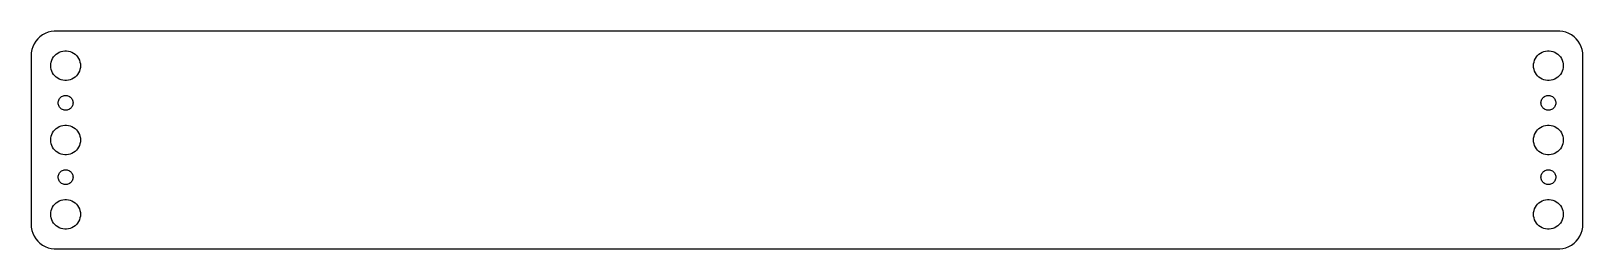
# Model space of a CAD drawing. Header units: metres. Extents: x -157 to 157, y -22 to 22.
import ezdxf

# ---------------------------------------------------------------- set-up
doc = ezdxf.new("R2010")
doc.units = ezdxf.units.M

msp = doc.modelspace()

# ---------------------------------------------------------------- linework, layer by layer
for p, q in [((-152.314, 21.9901), (-152.937, 21.9114)), ((152.314, 21.9901), (-152.314, 21.9901)), ((152.937, 21.9114), (152.314, 21.9901)), ((-156.649, 18.8406), (-156.843, 18.2434)), ((-156.382, 19.4088), (-156.649, 18.8406)), ((-156.045, 19.9389), (-156.382, 19.4088)), ((-155.645, 20.4227), (-156.045, 19.9389)), ((-155.187, 20.8526), (-155.645, 20.4227)), ((-154.679, 21.2216), (-155.187, 20.8526)), ((-154.129, 21.5241), (-154.679, 21.2216)), ((-153.545, 21.7553), (-154.129, 21.5241)), ((-152.937, 21.9114), (-153.545, 21.7553)), ((153.545, 21.7553), (152.937, 21.9114)), ((154.129, 21.5241), (153.545, 21.7553)), ((154.679, 21.2216), (154.129, 21.5241)), ((155.187, 20.8526), (154.679, 21.2216)), ((155.645, 20.4227), (155.187, 20.8526)), ((156.045, 19.9389), (155.645, 20.4227)), ((156.382, 19.4088), (156.045, 19.9389)), ((156.649, 18.8406), (156.382, 19.4088)), ((156.843, 18.2434), (156.649, 18.8406)), ((-156.961, 17.6267), (-157, 17)), ((-157, 17), (-157, -17)), ((-156.843, 18.2434), (-156.961, 17.6267)), ((-152.976, 15.376), (-152.906, 15.7461)), ((-152.906, 15.7461), (-152.789, 16.1044)), ((-152.789, 16.1044), (-152.629, 16.4453)), ((-152.629, 16.4453), (-152.427, 16.7634)), ((-152.427, 16.7634), (-152.187, 17.0536)), ((-152.187, 17.0536), (-151.912, 17.3115)), ((-151.912, 17.3115), (-151.607, 17.533)), ((-151.607, 17.533), (-151.277, 17.7145)), ((-151.277, 17.7145), (-150.927, 17.8532)), ((-150.927, 17.8532), (-150.562, 17.9469)), ((-150.562, 17.9469), (-150.188, 17.9941)), ((-150.188, 17.9941), (-149.812, 17.9941)), ((-149.812, 17.9941), (-149.438, 17.9469)), ((-149.438, 17.9469), (-149.073, 17.8532)), ((-149.073, 17.8532), (-148.723, 17.7145)), ((-148.723, 17.7145), (-148.393, 17.533)), ((-148.393, 17.533), (-148.088, 17.3115)), ((-148.088, 17.3115), (-147.813, 17.0536)), ((-147.813, 17.0536), (-147.573, 16.7634)), ((-147.573, 16.7634), (-147.371, 16.4453)), ((-147.371, 16.4453), (-147.211, 16.1044)), ((-147.211, 16.1044), (-147.094, 15.7461)), ((-147.094, 15.7461), (-147.024, 15.376)), ((147.024, 15.376), (147.094, 15.7461)), ((147.094, 15.7461), (147.211, 16.1044)), ((147.211, 16.1044), (147.371, 16.4453)), ((147.371, 16.4453), (147.573, 16.7634)), ((147.573, 16.7634), (147.813, 17.0536)), ((147.813, 17.0536), (148.088, 17.3115)), ((148.088, 17.3115), (148.393, 17.533)), ((148.393, 17.533), (148.723, 17.7145)), ((148.723, 17.7145), (149.073, 17.8532)), ((149.073, 17.8532), (149.438, 17.9469)), ((149.438, 17.9469), (149.812, 17.9941)), ((149.812, 17.9941), (150.188, 17.9941)), ((150.188, 17.9941), (150.562, 17.9469)), ((150.562, 17.9469), (150.927, 17.8532)), ((150.927, 17.8532), (151.277, 17.7145)), ((151.277, 17.7145), (151.607, 17.533)), ((151.607, 17.533), (151.912, 17.3115)), ((151.912, 17.3115), (152.187, 17.0536)), ((152.187, 17.0536), (152.427, 16.7634)), ((152.427, 16.7634), (152.629, 16.4453)), ((152.629, 16.4453), (152.789, 16.1044)), ((152.789, 16.1044), (152.906, 15.7461)), ((152.906, 15.7461), (152.976, 15.376)), ((156.961, 17.6267), (156.843, 18.2434)), ((157, 17), (156.961, 17.6267)), ((157, -17), (157, 17)), ((-153, 15), (-152.976, 15.376)), ((-152.976, 14.624), (-153, 15)), ((-152.906, 14.2539), (-152.976, 14.624)), ((-152.789, 13.8956), (-152.906, 14.2539)), ((-152.629, 13.5547), (-152.789, 13.8956)), ((-152.427, 13.2366), (-152.629, 13.5547)), ((-152.187, 12.9464), (-152.427, 13.2366)), ((-151.912, 12.6884), (-152.187, 12.9464)), ((-151.607, 12.467), (-151.912, 12.6884)), ((-148.088, 12.6884), (-148.393, 12.467)), ((-147.813, 12.9464), (-148.088, 12.6884)), ((-147.573, 13.2366), (-147.813, 12.9464)), ((-147.371, 13.5547), (-147.573, 13.2366)), ((-147.211, 13.8956), (-147.371, 13.5547)), ((-147.094, 14.2539), (-147.211, 13.8956)), ((-147.024, 14.624), (-147.094, 14.2539)), ((-147.024, 15.376), (-147, 15)), ((-147, 15), (-147.024, 14.624)), ((147, 15), (147.024, 15.376)), ((147.024, 14.624), (147, 15)), ((147.094, 14.2539), (147.024, 14.624)), ((147.211, 13.8956), (147.094, 14.2539)), ((147.371, 13.5547), (147.211, 13.8956)), ((147.573, 13.2366), (147.371, 13.5547)), ((147.813, 12.9464), (147.573, 13.2366)), ((148.088, 12.6884), (147.813, 12.9464)), ((148.393, 12.467), (148.088, 12.6884)), ((151.912, 12.6884), (151.607, 12.467)), ((152.187, 12.9464), (151.912, 12.6884)), ((152.427, 13.2366), (152.187, 12.9464)), ((152.629, 13.5547), (152.427, 13.2366)), ((152.789, 13.8956), (152.629, 13.5547)), ((152.906, 14.2539), (152.789, 13.8956)), ((152.976, 14.624), (152.906, 14.2539)), ((152.976, 15.376), (153, 15)), ((153, 15), (152.976, 14.624)), ((-151.277, 12.2855), (-151.607, 12.467)), ((-150.927, 12.1468), (-151.277, 12.2855)), ((-150.562, 12.0531), (-150.927, 12.1468)), ((-150.188, 12.0059), (-150.562, 12.0531)), ((-149.812, 12.0059), (-150.188, 12.0059)), ((-149.438, 12.0531), (-149.812, 12.0059)), ((-149.073, 12.1468), (-149.438, 12.0531)), ((-148.723, 12.2855), (-149.073, 12.1468)), ((-148.393, 12.467), (-148.723, 12.2855)), ((148.723, 12.2855), (148.393, 12.467)), ((149.073, 12.1468), (148.723, 12.2855)), ((149.438, 12.0531), (149.073, 12.1468)), ((149.812, 12.0059), (149.438, 12.0531)), ((150.188, 12.0059), (149.812, 12.0059)), ((150.562, 12.0531), (150.188, 12.0059)), ((150.927, 12.1468), (150.562, 12.0531)), ((151.277, 12.2855), (150.927, 12.1468)), ((151.607, 12.467), (151.277, 12.2855)), ((-151.5, 7.5), (-151.488, 7.68799)), ((-151.488, 7.312), (-151.5, 7.5)), ((-151.488, 7.68799), (-151.453, 7.87303)), ((-151.453, 7.12695), (-151.488, 7.312)), ((-151.453, 7.87303), (-151.395, 8.05219)), ((-151.395, 6.9478), (-151.453, 7.12695)), ((-151.395, 8.05219), (-151.314, 8.22263)), ((-151.314, 6.77736), (-151.395, 6.9478)), ((-151.314, 8.22263), (-151.214, 8.38167)), ((-151.214, 6.61832), (-151.314, 6.77736)), ((-151.214, 8.38167), (-151.093, 8.52681)), ((-151.093, 6.47318), (-151.214, 6.61832)), ((-151.093, 8.52681), (-150.956, 8.65576)), ((-150.956, 6.34422), (-151.093, 6.47318)), ((-150.956, 8.65576), (-150.804, 8.76648)), ((-150.804, 6.23351), (-150.956, 6.34422)), ((-150.804, 8.76648), (-150.639, 8.85724)), ((-150.639, 8.85724), (-150.464, 8.92657)), ((-150.464, 8.92657), (-150.281, 8.97342)), ((-150.281, 8.97342), (-150.094, 8.99704)), ((-150.094, 8.99704), (-149.906, 8.99704)), ((-149.906, 8.99704), (-149.719, 8.97342)), ((-149.719, 8.97342), (-149.536, 8.92657)), ((-149.536, 8.92657), (-149.361, 8.85724)), ((-149.361, 8.85724), (-149.196, 8.76648)), ((-149.196, 8.76648), (-149.044, 8.65576)), ((-149.044, 6.34422), (-149.196, 6.23351)), ((-149.044, 8.65576), (-148.907, 8.52681)), ((-148.907, 6.47318), (-149.044, 6.34422)), ((-148.907, 8.52681), (-148.786, 8.38167)), ((-148.786, 6.61832), (-148.907, 6.47318)), ((-148.786, 8.38167), (-148.686, 8.22263)), ((-148.686, 6.77736), (-148.786, 6.61832)), ((-148.686, 8.22263), (-148.605, 8.05219)), ((-148.605, 6.9478), (-148.686, 6.77736)), ((-148.605, 8.05219), (-148.547, 7.87303)), ((-148.547, 7.12695), (-148.605, 6.9478)), ((-148.547, 7.87303), (-148.512, 7.68799)), ((-148.512, 7.312), (-148.547, 7.12695)), ((-148.512, 7.68799), (-148.5, 7.5)), ((-148.5, 7.5), (-148.512, 7.312)), ((148.5, 7.5), (148.512, 7.68799)), ((148.512, 7.312), (148.5, 7.5)), ((148.512, 7.68799), (148.547, 7.87303)), ((148.547, 7.12695), (148.512, 7.312)), ((148.547, 7.87303), (148.605, 8.05219)), ((148.605, 6.9478), (148.547, 7.12695)), ((148.605, 8.05219), (148.686, 8.22263)), ((148.686, 6.77736), (148.605, 6.9478)), ((148.686, 8.22263), (148.786, 8.38167)), ((148.786, 6.61832), (148.686, 6.77736)), ((148.786, 8.38167), (148.907, 8.52681)), ((148.907, 6.47318), (148.786, 6.61832)), ((148.907, 8.52681), (149.044, 8.65576)), ((149.044, 6.34422), (148.907, 6.47318)), ((149.044, 8.65576), (149.196, 8.76648)), ((149.196, 6.23351), (149.044, 6.34422)), ((149.196, 8.76648), (149.361, 8.85724)), ((149.361, 8.85724), (149.536, 8.92657)), ((149.536, 8.92657), (149.719, 8.97342)), ((149.719, 8.97342), (149.906, 8.99704)), ((149.906, 8.99704), (150.094, 8.99704)), ((150.094, 8.99704), (150.281, 8.97342)), ((150.281, 8.97342), (150.464, 8.92657)), ((150.464, 8.92657), (150.639, 8.85724)), ((150.639, 8.85724), (150.804, 8.76648)), ((150.804, 8.76648), (150.956, 8.65576)), ((150.956, 6.34422), (150.804, 6.23351)), ((150.956, 8.65576), (151.093, 8.52681)), ((151.093, 6.47318), (150.956, 6.34422)), ((151.093, 8.52681), (151.214, 8.38167)), ((151.214, 6.61832), (151.093, 6.47318)), ((151.214, 8.38167), (151.314, 8.22263)), ((151.314, 6.77736), (151.214, 6.61832)), ((151.314, 8.22263), (151.395, 8.05219)), ((151.395, 6.9478), (151.314, 6.77736)), ((151.395, 8.05219), (151.453, 7.87303)), ((151.453, 7.12695), (151.395, 6.9478)), ((151.453, 7.87303), (151.488, 7.68799)), ((151.488, 7.312), (151.453, 7.12695)), ((151.488, 7.68799), (151.5, 7.5)), ((151.5, 7.5), (151.488, 7.312)), ((-150.639, 6.14275), (-150.804, 6.23351)), ((-150.464, 6.07341), (-150.639, 6.14275)), ((-150.281, 6.02657), (-150.464, 6.07341)), ((-150.094, 6.00294), (-150.281, 6.02657)), ((-149.906, 6.00294), (-150.094, 6.00294)), ((-149.719, 6.02657), (-149.906, 6.00294)), ((-149.536, 6.07341), (-149.719, 6.02657)), ((-149.361, 6.14275), (-149.536, 6.07341)), ((-149.196, 6.23351), (-149.361, 6.14275)), ((149.361, 6.14275), (149.196, 6.23351)), ((149.536, 6.07341), (149.361, 6.14275)), ((149.719, 6.02657), (149.536, 6.07341)), ((149.906, 6.00294), (149.719, 6.02657)), ((150.094, 6.00294), (149.906, 6.00294)), ((150.281, 6.02657), (150.094, 6.00294)), ((150.464, 6.07341), (150.281, 6.02657)), ((150.639, 6.14275), (150.464, 6.07341)), ((150.804, 6.23351), (150.639, 6.14275)), ((-153, 0), (-152.976, 0.37599)), ((-152.976, -0.37599), (-153, 0)), ((-152.976, 0.37599), (-152.906, 0.74606)), ((-152.906, 0.74606), (-152.789, 1.10437)), ((-152.789, 1.10437), (-152.629, 1.44525)), ((-152.629, 1.44525), (-152.427, 1.76335)), ((-152.427, 1.76335), (-152.187, 2.05363)), ((-152.187, 2.05363), (-151.912, 2.31154)), ((-151.912, 2.31154), (-151.607, 2.53297)), ((-151.607, 2.53297), (-151.277, 2.71448)), ((-151.277, 2.71448), (-150.927, 2.85316)), ((-150.927, 2.85316), (-150.562, 2.94685)), ((-150.562, 2.94685), (-150.188, 2.99408)), ((-150.188, 2.99408), (-149.812, 2.99408)), ((-149.812, 2.99408), (-149.438, 2.94685)), ((-149.438, 2.94685), (-149.073, 2.85316)), ((-149.073, 2.85316), (-148.723, 2.71448)), ((-148.723, 2.71448), (-148.393, 2.53297)), ((-148.393, 2.53297), (-148.088, 2.31154)), ((-148.088, 2.31154), (-147.813, 2.05363)), ((-147.813, 2.05363), (-147.573, 1.76335)), ((-147.573, 1.76335), (-147.371, 1.44525)), ((-147.371, 1.44525), (-147.211, 1.10437)), ((-147.211, 1.10437), (-147.094, 0.74606)), ((-147.094, 0.74606), (-147.024, 0.37599)), ((-147.024, 0.37599), (-147, 0)), ((-147, 0), (-147.024, -0.37599)), ((147, 0), (147.024, 0.37599)), ((147.024, -0.37599), (147, 0)), ((147.024, 0.37599), (147.094, 0.74606)), ((147.094, 0.74606), (147.211, 1.10437)), ((147.211, 1.10437), (147.371, 1.44525)), ((147.371, 1.44525), (147.573, 1.76335)), ((147.573, 1.76335), (147.813, 2.05363)), ((147.813, 2.05363), (148.088, 2.31154)), ((148.088, 2.31154), (148.393, 2.53297)), ((148.393, 2.53297), (148.723, 2.71448)), ((148.723, 2.71448), (149.073, 2.85316)), ((149.073, 2.85316), (149.438, 2.94685)), ((149.438, 2.94685), (149.812, 2.99408)), ((149.812, 2.99408), (150.188, 2.99408)), ((150.188, 2.99408), (150.562, 2.94685)), ((150.562, 2.94685), (150.927, 2.85316)), ((150.927, 2.85316), (151.277, 2.71448)), ((151.277, 2.71448), (151.607, 2.53297)), ((151.607, 2.53297), (151.912, 2.31154)), ((151.912, 2.31154), (152.187, 2.05363)), ((152.187, 2.05363), (152.427, 1.76335)), ((152.427, 1.76335), (152.629, 1.44525)), ((152.629, 1.44525), (152.789, 1.10437)), ((152.789, 1.10437), (152.906, 0.74606)), ((152.906, 0.74606), (152.976, 0.37599)), ((152.976, 0.37599), (153, 0)), ((153, 0), (152.976, -0.37599)), ((-152.906, -0.74606), (-152.976, -0.37599)), ((-152.789, -1.10437), (-152.906, -0.74606)), ((-152.629, -1.44525), (-152.789, -1.10437)), ((-152.427, -1.76335), (-152.629, -1.44525)), ((-152.187, -2.05363), (-152.427, -1.76335)), ((-151.912, -2.31154), (-152.187, -2.05363)), ((-151.607, -2.53297), (-151.912, -2.31154)), ((-151.277, -2.71448), (-151.607, -2.53297)), ((-150.927, -2.85316), (-151.277, -2.71448)), ((-150.562, -2.94685), (-150.927, -2.85316)), ((-150.188, -2.99408), (-150.562, -2.94685)), ((-149.812, -2.99408), (-150.188, -2.99408)), ((-149.438, -2.94685), (-149.812, -2.99408)), ((-149.073, -2.85316), (-149.438, -2.94685)), ((-148.723, -2.71448), (-149.073, -2.85316)), ((-148.393, -2.53297), (-148.723, -2.71448)), ((-148.088, -2.31154), (-148.393, -2.53297)), ((-147.813, -2.05363), (-148.088, -2.31154)), ((-147.573, -1.76335), (-147.813, -2.05363)), ((-147.371, -1.44525), (-147.573, -1.76335)), ((-147.211, -1.10437), (-147.371, -1.44525)), ((-147.094, -0.74606), (-147.211, -1.10437)), ((-147.024, -0.37599), (-147.094, -0.74606)), ((147.094, -0.74606), (147.024, -0.37599)), ((147.211, -1.10437), (147.094, -0.74606)), ((147.371, -1.44525), (147.211, -1.10437)), ((147.573, -1.76335), (147.371, -1.44525)), ((147.813, -2.05363), (147.573, -1.76335)), ((148.088, -2.31154), (147.813, -2.05363)), ((148.393, -2.53297), (148.088, -2.31154)), ((148.723, -2.71448), (148.393, -2.53297)), ((149.073, -2.85316), (148.723, -2.71448)), ((149.438, -2.94685), (149.073, -2.85316)), ((149.812, -2.99408), (149.438, -2.94685)), ((150.188, -2.99408), (149.812, -2.99408)), ((150.562, -2.94685), (150.188, -2.99408)), ((150.927, -2.85316), (150.562, -2.94685)), ((151.277, -2.71448), (150.927, -2.85316)), ((151.607, -2.53297), (151.277, -2.71448)), ((151.912, -2.31154), (151.607, -2.53297)), ((152.187, -2.05363), (151.912, -2.31154)), ((152.427, -1.76335), (152.187, -2.05363)), ((152.629, -1.44525), (152.427, -1.76335)), ((152.789, -1.10437), (152.629, -1.44525)), ((152.906, -0.74606), (152.789, -1.10437)), ((152.976, -0.37599), (152.906, -0.74606)), ((-150.956, -6.34422), (-150.804, -6.23351)), ((-150.804, -6.23351), (-150.639, -6.14275)), ((-150.639, -6.14275), (-150.464, -6.07341)), ((-150.464, -6.07341), (-150.281, -6.02657)), ((-150.281, -6.02657), (-150.094, -6.00294)), ((-150.094, -6.00294), (-149.906, -6.00294)), ((-149.906, -6.00294), (-149.719, -6.02657)), ((-149.719, -6.02657), (-149.536, -6.07341)), ((-149.536, -6.07341), (-149.361, -6.14275)), ((-149.361, -6.14275), (-149.196, -6.23351)), ((-149.196, -6.23351), (-149.044, -6.34422)), ((149.044, -6.34422), (149.196, -6.23351)), ((149.196, -6.23351), (149.361, -6.14275)), ((149.361, -6.14275), (149.536, -6.07341)), ((149.536, -6.07341), (149.719, -6.02657)), ((149.719, -6.02657), (149.906, -6.00294)), ((149.906, -6.00294), (150.094, -6.00294)), ((150.094, -6.00294), (150.281, -6.02657)), ((150.281, -6.02657), (150.464, -6.07341)), ((150.464, -6.07341), (150.639, -6.14275)), ((150.639, -6.14275), (150.804, -6.23351)), ((150.804, -6.23351), (150.956, -6.34422)), ((-151.5, -7.5), (-151.488, -7.312)), ((-151.488, -7.68799), (-151.5, -7.5)), ((-151.488, -7.312), (-151.453, -7.12695)), ((-151.453, -7.87303), (-151.488, -7.68799)), ((-151.453, -7.12695), (-151.395, -6.9478)), ((-151.395, -8.05219), (-151.453, -7.87303)), ((-151.395, -6.9478), (-151.314, -6.77736)), ((-151.314, -8.22263), (-151.395, -8.05219)), ((-151.314, -6.77736), (-151.214, -6.61832)), ((-151.214, -8.38167), (-151.314, -8.22263)), ((-151.214, -6.61832), (-151.093, -6.47318)), ((-151.093, -8.52681), (-151.214, -8.38167)), ((-151.093, -6.47318), (-150.956, -6.34422)), ((-150.956, -8.65576), (-151.093, -8.52681)), ((-150.804, -8.76648), (-150.956, -8.65576)), ((-150.639, -8.85724), (-150.804, -8.76648)), ((-150.464, -8.92657), (-150.639, -8.85724)), ((-150.281, -8.97342), (-150.464, -8.92657)), ((-150.094, -8.99704), (-150.281, -8.97342)), ((-149.906, -8.99704), (-150.094, -8.99704)), ((-149.719, -8.97342), (-149.906, -8.99704)), ((-149.536, -8.92657), (-149.719, -8.97342)), ((-149.361, -8.85724), (-149.536, -8.92657)), ((-149.196, -8.76648), (-149.361, -8.85724)), ((-149.044, -8.65576), (-149.196, -8.76648)), ((-149.044, -6.34422), (-148.907, -6.47318)), ((-148.907, -8.52681), (-149.044, -8.65576)), ((-148.907, -6.47318), (-148.786, -6.61832)), ((-148.786, -8.38167), (-148.907, -8.52681)), ((-148.786, -6.61832), (-148.686, -6.77736)), ((-148.686, -8.22263), (-148.786, -8.38167)), ((-148.686, -6.77736), (-148.605, -6.9478)), ((-148.605, -8.05219), (-148.686, -8.22263)), ((-148.605, -6.9478), (-148.547, -7.12695)), ((-148.547, -7.87303), (-148.605, -8.05219)), ((-148.547, -7.12695), (-148.512, -7.312)), ((-148.512, -7.68799), (-148.547, -7.87303)), ((-148.512, -7.312), (-148.5, -7.5)), ((-148.5, -7.5), (-148.512, -7.68799)), ((148.5, -7.5), (148.512, -7.312)), ((148.512, -7.68799), (148.5, -7.5)), ((148.512, -7.312), (148.547, -7.12695)), ((148.547, -7.87303), (148.512, -7.68799)), ((148.547, -7.12695), (148.605, -6.9478)), ((148.605, -8.05219), (148.547, -7.87303)), ((148.605, -6.9478), (148.686, -6.77736)), ((148.686, -8.22263), (148.605, -8.05219)), ((148.686, -6.77736), (148.786, -6.61832)), ((148.786, -8.38167), (148.686, -8.22263)), ((148.786, -6.61832), (148.907, -6.47318)), ((148.907, -8.52681), (148.786, -8.38167)), ((148.907, -6.47318), (149.044, -6.34422)), ((149.044, -8.65576), (148.907, -8.52681)), ((149.196, -8.76648), (149.044, -8.65576)), ((149.361, -8.85724), (149.196, -8.76648)), ((149.536, -8.92657), (149.361, -8.85724)), ((149.719, -8.97342), (149.536, -8.92657)), ((149.906, -8.99704), (149.719, -8.97342)), ((150.094, -8.99704), (149.906, -8.99704)), ((150.281, -8.97342), (150.094, -8.99704)), ((150.464, -8.92657), (150.281, -8.97342)), ((150.639, -8.85724), (150.464, -8.92657)), ((150.804, -8.76648), (150.639, -8.85724)), ((150.956, -8.65576), (150.804, -8.76648)), ((150.956, -6.34422), (151.093, -6.47318)), ((151.093, -8.52681), (150.956, -8.65576)), ((151.093, -6.47318), (151.214, -6.61832)), ((151.214, -8.38167), (151.093, -8.52681)), ((151.214, -6.61832), (151.314, -6.77736)), ((151.314, -8.22263), (151.214, -8.38167)), ((151.314, -6.77736), (151.395, -6.9478)), ((151.395, -8.05219), (151.314, -8.22263)), ((151.395, -6.9478), (151.453, -7.12695)), ((151.453, -7.87303), (151.395, -8.05219)), ((151.453, -7.12695), (151.488, -7.312)), ((151.488, -7.68799), (151.453, -7.87303)), ((151.488, -7.312), (151.5, -7.5)), ((151.5, -7.5), (151.488, -7.68799)), ((-151.912, -12.6884), (-151.607, -12.467)), ((-151.607, -12.467), (-151.277, -12.2855)), ((-151.277, -12.2855), (-150.927, -12.1468)), ((-150.927, -12.1468), (-150.562, -12.0531)), ((-150.562, -12.0531), (-150.188, -12.0059)), ((-150.188, -12.0059), (-149.812, -12.0059)), ((-149.812, -12.0059), (-149.438, -12.0531)), ((-149.438, -12.0531), (-149.073, -12.1468)), ((-149.073, -12.1468), (-148.723, -12.2855)), ((-148.723, -12.2855), (-148.393, -12.467)), ((-148.393, -12.467), (-148.088, -12.6884)), ((148.088, -12.6884), (148.393, -12.467)), ((148.393, -12.467), (148.723, -12.2855)), ((148.723, -12.2855), (149.073, -12.1468)), ((149.073, -12.1468), (149.438, -12.0531)), ((149.438, -12.0531), (149.812, -12.0059)), ((149.812, -12.0059), (150.188, -12.0059)), ((150.188, -12.0059), (150.562, -12.0531)), ((150.562, -12.0531), (150.927, -12.1468)), ((150.927, -12.1468), (151.277, -12.2855)), ((151.277, -12.2855), (151.607, -12.467)), ((151.607, -12.467), (151.912, -12.6884)), ((-153, -15), (-152.976, -14.624)), ((-152.976, -15.376), (-153, -15)), ((-152.976, -14.624), (-152.906, -14.2539)), ((-152.906, -15.7461), (-152.976, -15.376)), ((-152.906, -14.2539), (-152.789, -13.8956)), ((-152.789, -13.8956), (-152.629, -13.5547)), ((-152.629, -13.5547), (-152.427, -13.2366)), ((-152.427, -13.2366), (-152.187, -12.9464)), ((-152.187, -12.9464), (-151.912, -12.6884)), ((-148.088, -12.6884), (-147.813, -12.9464)), ((-147.813, -12.9464), (-147.573, -13.2366)), ((-147.573, -13.2366), (-147.371, -13.5547)), ((-147.371, -13.5547), (-147.211, -13.8956)), ((-147.211, -13.8956), (-147.094, -14.2539)), ((-147.094, -14.2539), (-147.024, -14.624)), ((-147.024, -15.376), (-147.094, -15.7461)), ((-147.024, -14.624), (-147, -15)), ((-147, -15), (-147.024, -15.376)), ((147, -15), (147.024, -14.624)), ((147.024, -15.376), (147, -15)), ((147.024, -14.624), (147.094, -14.2539)), ((147.094, -15.7461), (147.024, -15.376)), ((147.094, -14.2539), (147.211, -13.8956)), ((147.211, -13.8956), (147.371, -13.5547)), ((147.371, -13.5547), (147.573, -13.2366)), ((147.573, -13.2366), (147.813, -12.9464)), ((147.813, -12.9464), (148.088, -12.6884)), ((151.912, -12.6884), (152.187, -12.9464)), ((152.187, -12.9464), (152.427, -13.2366)), ((152.427, -13.2366), (152.629, -13.5547)), ((152.629, -13.5547), (152.789, -13.8956)), ((152.789, -13.8956), (152.906, -14.2539)), ((152.906, -14.2539), (152.976, -14.624)), ((152.976, -15.376), (152.906, -15.7461)), ((152.976, -14.624), (153, -15)), ((153, -15), (152.976, -15.376)), ((-157, -17), (-156.961, -17.6267)), ((-156.961, -17.6267), (-156.843, -18.2434)), ((-156.843, -18.2434), (-156.649, -18.8406)), ((-152.789, -16.1044), (-152.906, -15.7461)), ((-152.629, -16.4453), (-152.789, -16.1044)), ((-152.427, -16.7634), (-152.629, -16.4453)), ((-152.187, -17.0536), (-152.427, -16.7634)), ((-151.912, -17.3115), (-152.187, -17.0536)), ((-151.607, -17.533), (-151.912, -17.3115)), ((-151.277, -17.7145), (-151.607, -17.533)), ((-150.927, -17.8532), (-151.277, -17.7145)), ((-150.562, -17.9469), (-150.927, -17.8532)), ((-150.188, -17.9941), (-150.562, -17.9469)), ((-149.812, -17.9941), (-150.188, -17.9941)), ((-149.438, -17.9469), (-149.812, -17.9941)), ((-149.073, -17.8532), (-149.438, -17.9469)), ((-148.723, -17.7145), (-149.073, -17.8532)), ((-148.393, -17.533), (-148.723, -17.7145)), ((-148.088, -17.3115), (-148.393, -17.533)), ((-147.813, -17.0536), (-148.088, -17.3115)), ((-147.573, -16.7634), (-147.813, -17.0536)), ((-147.371, -16.4453), (-147.573, -16.7634)), ((-147.211, -16.1044), (-147.371, -16.4453)), ((-147.094, -15.7461), (-147.211, -16.1044)), ((147.211, -16.1044), (147.094, -15.7461)), ((147.371, -16.4453), (147.211, -16.1044)), ((147.573, -16.7634), (147.371, -16.4453)), ((147.813, -17.0536), (147.573, -16.7634)), ((148.088, -17.3115), (147.813, -17.0536)), ((148.393, -17.533), (148.088, -17.3115)), ((148.723, -17.7145), (148.393, -17.533)), ((149.073, -17.8532), (148.723, -17.7145)), ((149.438, -17.9469), (149.073, -17.8532)), ((149.812, -17.9941), (149.438, -17.9469)), ((150.188, -17.9941), (149.812, -17.9941)), ((150.562, -17.9469), (150.188, -17.9941)), ((150.927, -17.8532), (150.562, -17.9469)), ((151.277, -17.7145), (150.927, -17.8532)), ((151.607, -17.533), (151.277, -17.7145)), ((151.912, -17.3115), (151.607, -17.533)), ((152.187, -17.0536), (151.912, -17.3115)), ((152.427, -16.7634), (152.187, -17.0536)), ((152.629, -16.4453), (152.427, -16.7634)), ((152.789, -16.1044), (152.629, -16.4453)), ((152.906, -15.7461), (152.789, -16.1044)), ((156.649, -18.8406), (156.843, -18.2434)), ((156.843, -18.2434), (156.961, -17.6267)), ((156.961, -17.6267), (157, -17)), ((-156.649, -18.8406), (-156.382, -19.4088)), ((-156.382, -19.4088), (-156.045, -19.9389)), ((-156.045, -19.9389), (-155.645, -20.4227)), ((-155.645, -20.4227), (-155.187, -20.8526)), ((-155.187, -20.8526), (-154.679, -21.2216)), ((-154.679, -21.2216), (-154.129, -21.5241)), ((-154.129, -21.5241), (-153.545, -21.7553)), ((-153.545, -21.7553), (-152.937, -21.9114)), ((-152.937, -21.9114), (-152.314, -21.9901)), ((152.314, -21.9901), (152.937, -21.9114)), ((152.937, -21.9114), (153.545, -21.7553)), ((153.545, -21.7553), (154.129, -21.5241)), ((154.129, -21.5241), (154.679, -21.2216)), ((154.679, -21.2216), (155.187, -20.8526)), ((155.187, -20.8526), (155.645, -20.4227)), ((155.645, -20.4227), (156.045, -19.9389)), ((156.045, -19.9389), (156.382, -19.4088)), ((156.382, -19.4088), (156.649, -18.8406)), ((-152.314, -21.9901), (152.314, -21.9901))]:
    msp.add_line(p, q)

doc.saveas('drawing.dxf')
